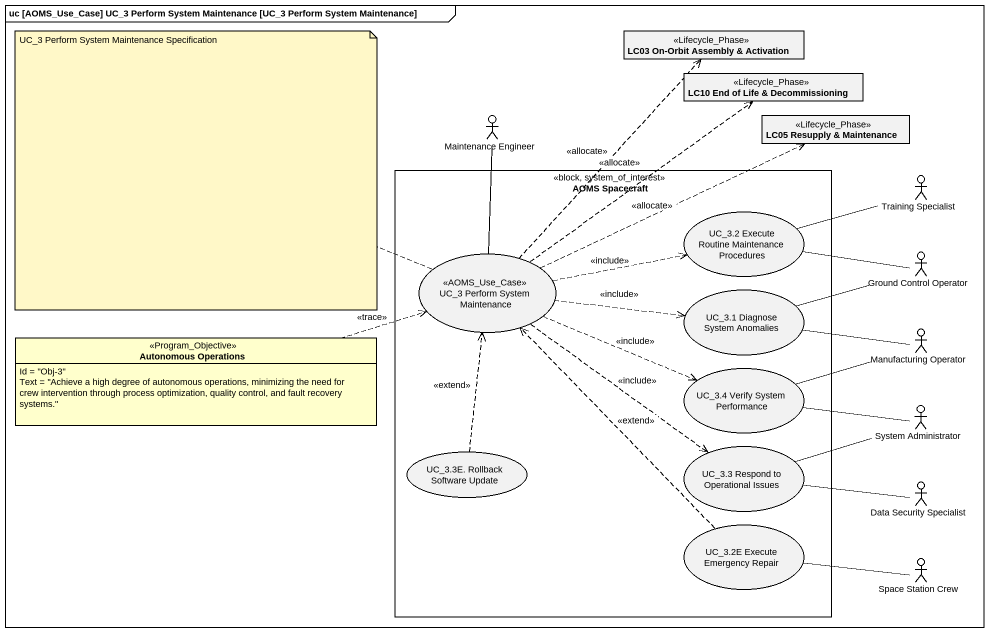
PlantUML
@startuml
mainframe uc [AOMS_Use_Case] UC_3 Perform System Maintenance [UC_3 Perform System Maintenance]
allowmixing
hide circle
hide empty members
class "LC03 On-Orbit Assembly & Activation" as LC03_On_Orbit_Assembly <<Lifecycle_Phase>>
class "LC10 End of Life & Decommissioning" as LC10_End_of_Life <<Lifecycle_Phase>>
actor "Maintenance Engineer" as Maintenance_Engineer
class "LC05 Resupply & Maintenance" as LC05_Resupply_Maintenance <<Lifecycle_Phase>>
rectangle "AOMS Spacecraft" as AOMS_Spacecraft <<block, system_of_interest>> {
  usecase "UC_3.2 Execute Routine Maintenance Procedures" as UC_3_2_Execute_Routine
  usecase "UC_3 Perform System Maintenance" as UC_3_Perform_System <<AOMS_Use_Case>>
  usecase "UC_3.1 Diagnose System Anomalies" as UC_3_1_Diagnose_System
  usecase "UC_3.4 Verify System Performance" as UC_3_4_Verify_System
  usecase "UC_3.3E. Rollback Software Update" as UC_3_3E_Rollback_Software
  usecase "UC_3.3 Respond to Operational Issues" as UC_3_3_Respond_to
  usecase "UC_3.2E Execute Emergency Repair" as UC_3_2E_Execute_Emergency
}
actor "Training Specialist" as Training_Specialist
actor "Ground Control Operator" as Ground_Control_Operator
actor "Manufacturing Operator" as Manufacturing_Operator
class "Autonomous Operations" as Autonomous_Operations <<Program_Objective>> #FFFFCC {
  Id = "Obj-3"
  Text = "Achieve a high degree of autonomous operations, minimizing the need for crew intervention through process optimization, quality control, and fault recovery systems."
}
actor "System Administrator" as System_Administrator
actor "Data Security Specialist" as Data_Security_Specialist
actor "Space Station Crew" as Space_Station_Crew
Maintenance_Engineer -- UC_3_Perform_System
Training_Specialist -left- UC_3_2_Execute_Routine
UC_3_Perform_System .up.> LC03_On_Orbit_Assembly : <<allocate>>
UC_3_Perform_System .up.> LC10_End_of_Life : <<allocate>>
UC_3_Perform_System .right.> LC05_Resupply_Maintenance : <<allocate>>
UC_3_Perform_System .right.> UC_3_2_Execute_Routine : <<include>>
UC_3_Perform_System .right.> UC_3_1_Diagnose_System : <<include>>
UC_3_Perform_System .right.> UC_3_4_Verify_System : <<include>>
UC_3_Perform_System ..> UC_3_3_Respond_to : <<include>>
Ground_Control_Operator -left- UC_3_2_Execute_Routine
Ground_Control_Operator -left- UC_3_1_Diagnose_System
Manufacturing_Operator -left- UC_3_1_Diagnose_System
Manufacturing_Operator -left- UC_3_4_Verify_System
Autonomous_Operations .right.> UC_3_Perform_System : <<trace>>
System_Administrator -left- UC_3_4_Verify_System
System_Administrator -left- UC_3_3_Respond_to
UC_3_3E_Rollback_Software .up.> UC_3_Perform_System : <<extend>>
Data_Security_Specialist -left- UC_3_3_Respond_to
UC_3_2E_Execute_Emergency .up.> UC_3_Perform_System : <<extend>>
Space_Station_Crew -left- UC_3_2E_Execute_Emergency
note left of UC_3_Perform_System : UC_3 Perform System Maintenance Specification
@enduml
